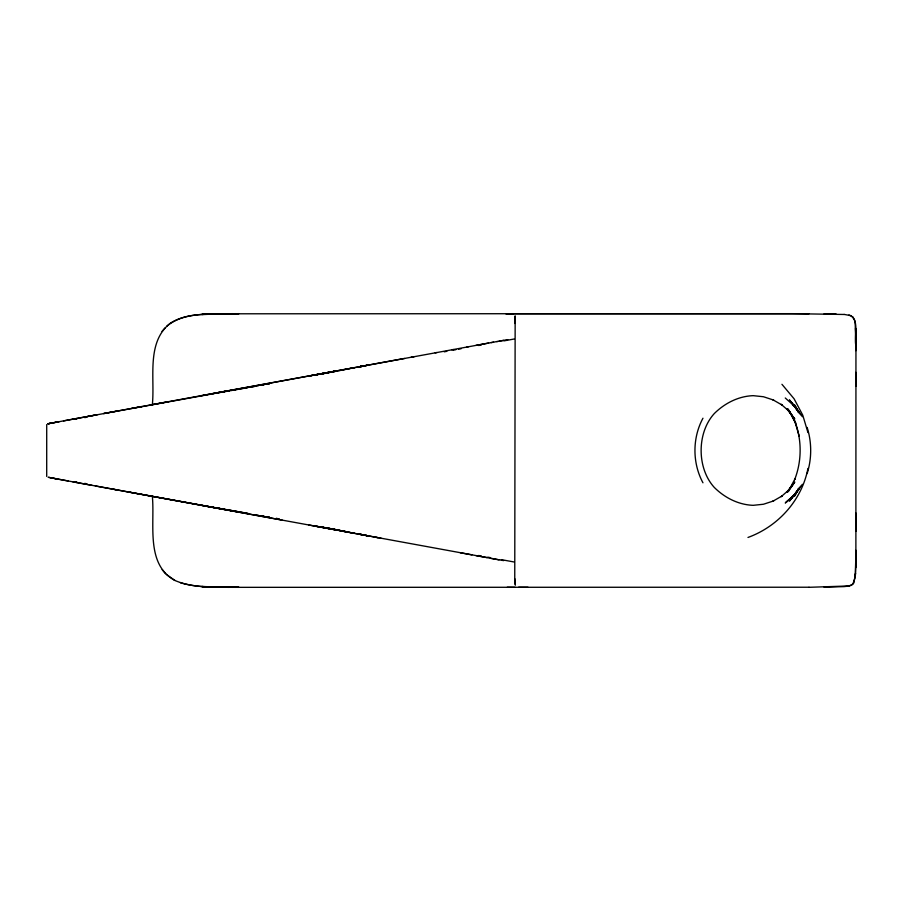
<?xml version="1.0" encoding="UTF-8"?>
<svg xmlns="http://www.w3.org/2000/svg" width="901" height="901" viewBox="0 0 901 901"><rect width="100%" height="100%" fill="white"/><g stroke="black" fill="none" stroke-linecap="round" stroke-linejoin="round"><path stroke-width="1.35" d="M855.95 550.297L855.882 563.463L855.95 345.86C853.607 336.737 860.41 319.292 848.933 314.945M855.916 560.85L855.95 555.14M824.077 587.193L844.136 586.607L848.933 586.055L852.842 584.163L855.207 577.226L855.916 554.892M855.882 558.113L855.95 551.694L855.578 572.417M152.28 405.315C155.197 378.578 145.939 342.966 169.906 323.504C184.221 314.055 202.184 314.393 218.695 313.739M855.804 567.607L855.916 557.82M514.753 323.47L515.158 315.879L514.753 579.782L515.349 585.121L514.753 578.6M855.207 577.226L855.578 572.923L853.878 582.902L851.513 585.267L848.933 585.965L808.997 587.306M807.138 473.566C811.869 458.62 811.857 442.38 807.138 427.423M807.949 468.441C801.879 500.224 778.16 526.454 747.976 537.458M46.717 424.585L46.706 476.438M702.96 418.222C692.283 437.976 692.283 463.035 702.96 482.79M798.196 489.052L794.412 496.237L798.421 488.691M795.425 494.435L799.502 487.982L789.434 501.091L793.781 495.584M802.374 484.299L795.684 493.714L785.267 503.006L795.11 494.221L786.235 502.15M786.855 492.329L794.772 482.046L788.127 491.766L795.02 478.769L794.637 479.704C801.946 460.918 801.946 439.756 794.75 420.936L799.164 436.005L798.984 435.431M800.662 486.292L791.495 498.422L797.306 491.113M799.502 487.982L793.24 496.271L794.4 494.942M793.488 483.747L786.731 492.419M795.527 493.376L798.14 490.065M162.022 331.377L165.018 327.964M788.071 490.876L789.344 489.547L781.133 496.699L782.237 495.877L772.878 501.226L773.689 500.9L763.462 504.245L753.202 505.326C738.876 504.819 725.08 498.129 714.313 487.452C696.732 468.227 696.755 432.773 714.302 413.548C725.08 402.86 738.876 396.181 753.202 395.663L763.451 396.744L773.689 400.089L772.867 399.762L782.226 405.112L781.133 404.29L789.332 411.442L786.843 408.671M166.82 326.207C184.975 311.115 210.8 314.798 232.695 313.661L221.184 313.796L225.791 313.739M358.024 367.225L368.768 365.006M358.283 367.169L361.233 366.448L358.283 367.169L359.837 366.707M75.774 419.258L76.81 419.066L75.887 419.235M51.751 423.042L48.688 423.661M359.071 366.842L361.977 366.256L348.383 368.869M48.147 423.763L51.143 423.155M358.711 366.91L360.828 366.459L359.95 366.617M49.893 423.38L47.764 423.83L58.171 421.871M339.181 370.694L347.212 369.106M335.217 371.302L320.688 374.14L337.841 370.953M368.453 365.063L360.839 366.527M316.825 374.76L335.927 371.111M313.323 375.312L336.974 370.874L310.563 375.74L337.154 370.818M63.498 420.891L74.107 418.942M87.555 416.487L97.567 414.651M103.581 413.548L112.388 411.937M360.456 366.527L404.549 358.463M364.601 365.772L365.536 365.603M53.227 422.772L94.357 415.248M110.541 412.286L168.093 401.745M216.657 392.859L414.223 356.683M435.16 352.854L453.338 349.532M466.831 347.065L488.59 343.078M497.453 341.445L480.481 344.554M84.739 417.613L86.789 417.242M444.216 351.807L446.817 351.334M453.327 350.14L455.929 349.667M458.53 349.194L461.132 348.721M478.611 345.522L481.202 345.038M75.222 418.751L214.765 393.467M131.512 408.435L141.885 406.542M152.866 404.526L354.442 367.631M411.115 357.258L436.951 352.528M451.829 349.802L468.396 346.772M475.998 345.376L479.445 344.745M491.191 342.605L493.545 342.166M496.789 341.637L503.625 340.387M50.411 423.29L59.376 421.645M103.806 413.514L118.662 410.8M200.72 395.798L225.205 391.327M503.941 340.882L514.144 339.013M266.707 384.288L269.388 383.803M498.974 341.175L507.77 339.621M244.633 388.049L212.478 393.647M261.256 385.234L263.948 384.75M266.64 384.276L269.331 383.792M216.127 393.219L229.732 390.809M231.095 390.572L247.584 387.678M251.694 386.946L254.442 386.461M261.301 385.256L264.038 384.772M245.815 387.847L258.519 385.707M75.132 418.819L73.06 419.145L74.851 418.875M518.638 587.249L528.02 587.261M214.337 313.987L222.142 313.739M209.1 313.987L238.945 313.661M235.499 313.661L201.768 314.472L238.788 313.661M513.277 313.661L505.855 313.751L808.997 313.773M215.046 313.796L792.069 313.661L844.136 314.472M808.997 587.227L228.809 587.339C212.625 587.182 196.069 587.418 180.403 582.756M218.256 313.739L222.04 313.739M238.945 587.339L215.046 587.204L228.809 587.339M238.821 587.339C217.546 586.574 194.898 589.04 174.828 580.447C145.05 564.003 155.163 523.413 152.28 495.685M235.499 587.339L209.1 587.013M232.695 587.339L201.768 586.528L222.142 587.261M507.252 587.249L515.079 587.339M824.077 313.807L836.162 314.032M844.136 314.393L851.513 315.8M325.317 527.648L337.368 529.991L313.334 525.688L335.938 529.889M74.839 482.136L73.049 481.877L74.31 482.103M75.132 482.193L73.319 481.911L74.355 482.103M514.111 561.987L501.339 559.645M203.975 505.765L236.287 511.543L112.388 489.063M255.749 514.831L258.519 515.293M487.092 557.595L74.107 482.058M248.924 513.649L216.127 507.781M231.095 510.439L247.584 513.333M261.301 515.744L264.049 516.228M261.267 515.777L263.993 516.25M222.491 509.054L127.176 491.766M359.262 534.259L361.155 534.541M76.81 481.945L76.089 481.821M368.216 535.892L367.473 535.757M84.739 483.386L86.789 483.769M92.161 485.369L51.12 477.857L68.42 481.021M118.65 490.2L95.292 485.943M200.72 505.213L282.193 520.102M308.874 525.001L336.985 530.137M364.601 535.239L362.089 534.777M471.955 554.881L460.287 552.741M498.996 559.836L491.214 558.406M478.622 555.489L481.224 555.962M487.711 557.145L490.302 557.629M339.914 530.723L354.442 533.369M365.536 535.408L366.313 535.543M381.191 538.269L360.569 534.428L368.464 535.937M476.021 555.624L503.648 560.625M53.215 478.24L48.136 477.248M53.587 478.307L56.099 478.769M376.359 537.379L377.665 537.627M48.688 477.35L51.74 477.969M327.108 528.065L320.688 526.86L347.763 532.018L338.663 530.239M329.676 528.538L337.368 529.991M358.114 534.045L348.394 532.142M325.238 527.626L337.852 530.047M368.768 535.994L358.159 533.809M339.193 530.306L347.223 531.905M358.249 533.831L361.278 534.563M174.929 580.447L166.82 574.793M785.267 397.994L795.684 407.286L802.363 416.701M794.389 406.058L789.422 399.898L793.781 405.416M781.944 384.299L794.096 398.805L802.746 415.147L807.949 432.559M162.157 569.623L165.638 573.892M786.719 408.581L794.772 418.954L787.035 408.986M797.306 409.887L791.495 402.567L799.502 413.018L794.412 404.763L798.196 411.948M795.515 407.624L798.128 410.935M852.842 316.769L854.655 320.204L855.207 323.504L855.95 349.306M799.502 413.018L793.229 404.729L800.662 414.697M791.99 415.17L789.163 410.777L795.707 423.256L788.195 408.964M795.425 406.565L798.41 412.275M855.578 328.583L855.916 341.67M855.578 328.099L855.804 334.08L855.804 333.393M855.804 333.302L855.95 350.703M855.916 340.15L855.882 337.537L855.916 343.18M855.916 342.605L855.95 349.96M855.916 372.327L855.95 386.394M855.916 512.996L855.95 531.275M269.433 517.208L266.707 516.735L269.467 517.197M278.95 518.897L276.235 518.413L278.961 518.886"/></g></svg>
